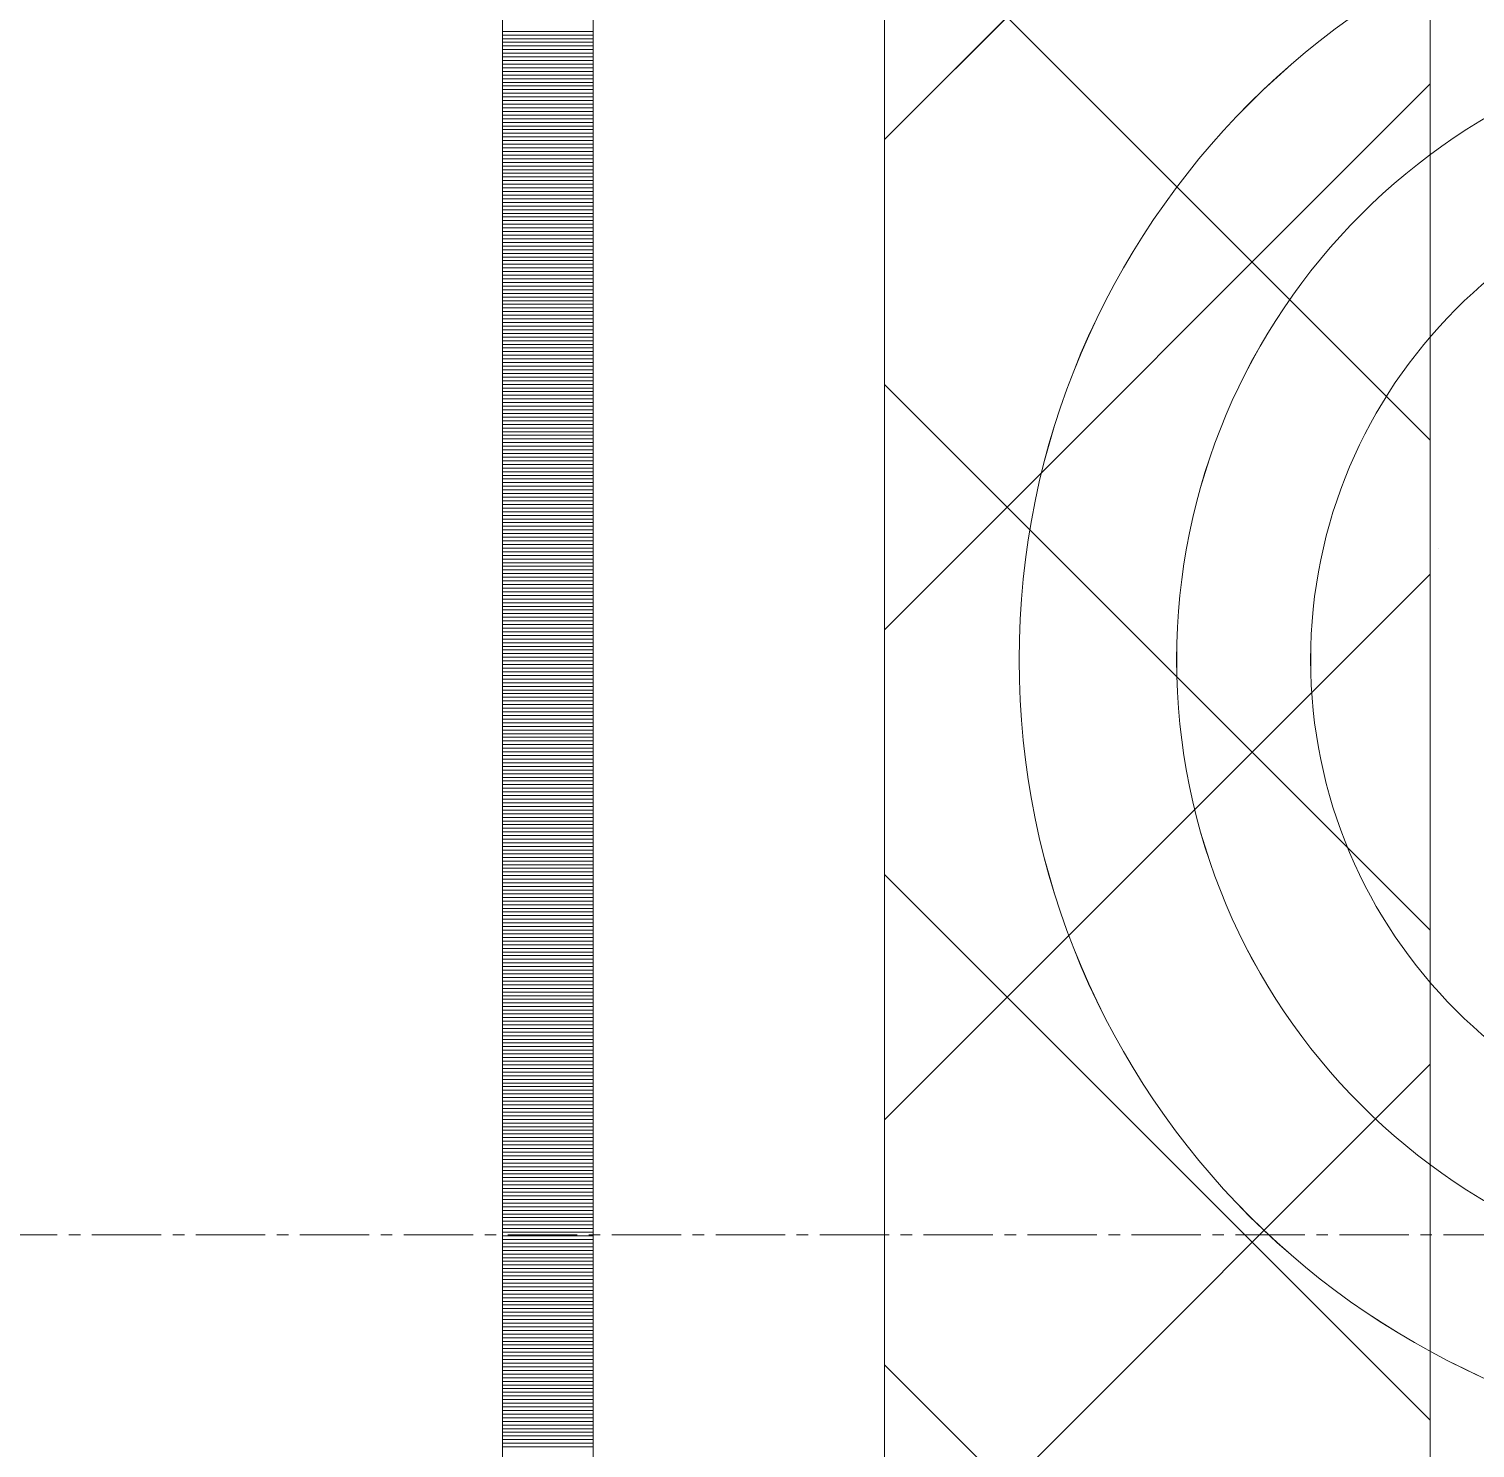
# Model space of a CAD drawing. Header units: millimetres. Extents: x 470010 to 1231400, y -134005 to 421770.
# Drawn here: x 672388.4 to 672785.9, y -64269.8 to -63879.8 of the extents above; entities that cross this region are included whole.
import ezdxf
from ezdxf.enums import TextEntityAlignment as Align

# ---------------------------------------------------------------- set-up
doc = ezdxf.new("R2010")
doc.units = ezdxf.units.MM
doc.linetypes.add('CENTER2', pattern=[28.575, 19.05, -3.175, 3.175, -3.175])
doc.linetypes.add('DASHED', pattern=[19.05, 12.7, -6.35])
doc.layers.get('Defpoints').update_dxf_attribs({"color": 140})
doc.layers.add('АР_Делит', color=120, linetype='Continuous', lineweight=0, plot=False)
for name, color, linetype, lineweight in [('АР_Стены ПЕНОблок', 52, 'Continuous', 20), ('АР_Тонкая', 254, 'Continuous', 5), ('АР_Утеплитель', 31, 'Continuous', 0), ('АР_Штриховка', 8, 'Continuous', 0)]:
    doc.layers.add(name, color=color, linetype=linetype, lineweight=lineweight)
doc.layers.add('РД_Оси_100', color=7, linetype='Continuous', lineweight=0, true_color=0x525252)
doc.styles.add('style1', font='ARIALN.TTF')

# ---------------------------------------------------------------- blocks, each defined once
blk = doc.blocks.new('СОШ_2200_АР_ОСИ_М100_28.05.24')
at = {"layer": 'АР_Делит', "color": 251, "linetype": 'DASHED', "true_color": 0x636466}
blk.add_lwpolyline([(114955, 135155), (114955, -355), (93595.036, -355), (93595.036, 13855), (94145, 13855), (94145, 68320), (66055, 68320), (66055, 13857.73), (83455, 13857.73), (83455, -355), (45245, -355), (45245, 13145), (44695, 13145), (44695, 26755), (45245, 26755), (45245, 68320), (20455, 68320), (20455, 26755), (27955, 26755), (27955, 13145), (-355, 13145), (-355, 100855)], dxfattribs=at)
at = {"layer": 'РД_Оси_100', "color": 251, "linetype": 'CENTER2', "true_color": 0x636466}
blk.add_line((29555, 29400), (-5954.958, 29400), dxfattribs=at)
blk = doc.blocks.new('A$C9108343f')
at = {"layer": 'АР_Делит', "color": 18, "true_color": 0x000000}
for radius in [216.34, 173.04, 136.21]:
    blk.add_circle((7158.34, 36313.08), radius, dxfattribs=at)
at = {"layer": 'АР_Стены ПЕНОблок', "color": 18, "linetype": 'Continuous', "lineweight": 20, "true_color": 0x000000}
blk.add_line((7054.96, 97555), (7054.96, 21355), dxfattribs=at)
at = {"layer": 'АР_Тонкая', "color": 18, "linetype": 'Continuous', "lineweight": 5, "true_color": 0x000000}
for p, q in [((6799.96, 97555), (6799.96, 21355)), ((6824.96, 97555), (6824.96, 21355)), ((6824.96, 21355), (6824.96, 97555)), ((6904.96, 21355), (6904.96, 97555))]:
    blk.add_line(p, q, dxfattribs=at)
at = {"layer": 'АР_Утеплитель', "color": 18, "linetype": 'Continuous', "lineweight": 0, "true_color": 0x000000}
for p, q in [((6904.96, 97555), (6904.96, 21355)), ((7054.96, 21355), (7054.96, 97555))]:
    blk.add_line(p, q, dxfattribs=at)
at = {"layer": 'АР_Штриховка', "color": 18, "linetype": 'Continuous', "lineweight": 0, "true_color": 0x000000}
for p, q in [((6904.96, 36456.02), (7054.96, 36606.02)), ((7054.96, 36373.46), (6904.96, 36523.46)), ((6799.96, 36485.75), (6824.96, 36485.75)), ((6799.96, 36484.75), (6824.96, 36484.75)), ((6799.96, 36483.75), (6824.96, 36483.75)), ((6799.96, 36482.75), (6824.96, 36482.75)), ((6799.96, 36481.75), (6824.96, 36481.75)), ((6799.96, 36480.75), (6824.96, 36480.75)), ((6799.96, 36479.75), (6824.96, 36479.75)), ((6799.96, 36478.75), (6824.96, 36478.75)), ((6799.96, 36477.75), (6824.96, 36477.75)), ((6799.96, 36476.75), (6824.96, 36476.75)), ((6799.96, 36475.75), (6824.96, 36475.75)), ((6799.96, 36474.75), (6824.96, 36474.75)), ((6799.96, 36473.75), (6824.96, 36473.75)), ((6799.96, 36472.75), (6824.96, 36472.75)), ((6799.96, 36471.75), (6824.96, 36471.75)), ((6799.96, 36470.75), (6824.96, 36470.75)), ((6904.96, 36321.32), (7054.96, 36471.32)), ((6799.96, 36469.75), (6824.96, 36469.75)), ((6799.96, 36468.75), (6824.96, 36468.75)), ((6799.96, 36467.75), (6824.96, 36467.75)), ((6799.96, 36466.75), (6824.96, 36466.75)), ((6799.96, 36465.75), (6824.96, 36465.75)), ((6799.96, 36464.75), (6824.96, 36464.75)), ((6799.96, 36463.75), (6824.96, 36463.75)), ((6799.96, 36462.75), (6824.96, 36462.75)), ((6799.96, 36461.75), (6824.96, 36461.75)), ((6799.96, 36460.75), (6824.96, 36460.75)), ((6799.96, 36459.75), (6824.96, 36459.75)), ((6799.96, 36458.75), (6824.96, 36458.75)), ((6799.96, 36457.75), (6824.96, 36457.75)), ((6799.96, 36456.75), (6824.96, 36456.75)), ((6799.96, 36455.75), (6824.96, 36455.75)), ((6799.96, 36454.75), (6824.96, 36454.75)), ((6799.96, 36453.75), (6824.96, 36453.75)), ((6799.96, 36452.75), (6824.96, 36452.75)), ((6799.96, 36451.75), (6824.96, 36451.75)), ((6799.96, 36450.75), (6824.96, 36450.75)), ((6799.96, 36449.75), (6824.96, 36449.75)), ((6799.96, 36448.75), (6824.96, 36448.75)), ((6799.96, 36447.75), (6824.96, 36447.75)), ((6799.96, 36446.75), (6824.96, 36446.75)), ((6799.96, 36445.75), (6824.96, 36445.75)), ((6799.96, 36444.75), (6824.96, 36444.75)), ((6799.96, 36443.75), (6824.96, 36443.75)), ((6799.96, 36442.75), (6824.96, 36442.75)), ((6799.96, 36441.75), (6824.96, 36441.75)), ((6799.96, 36440.75), (6824.96, 36440.75)), ((6799.96, 36439.75), (6824.96, 36439.75)), ((6799.96, 36438.75), (6824.96, 36438.75)), ((6799.96, 36437.75), (6824.96, 36437.75)), ((6799.96, 36436.75), (6824.96, 36436.75)), ((6799.96, 36435.75), (6824.96, 36435.75)), ((6799.96, 36434.75), (6824.96, 36434.75)), ((6799.96, 36433.75), (6824.96, 36433.75)), ((6799.96, 36432.75), (6824.96, 36432.75)), ((6799.96, 36431.75), (6824.96, 36431.75)), ((6799.96, 36430.75), (6824.96, 36430.75)), ((6799.96, 36429.75), (6824.96, 36429.75)), ((6799.96, 36428.75), (6824.96, 36428.75)), ((6799.96, 36427.75), (6824.96, 36427.75)), ((6799.96, 36426.75), (6824.96, 36426.75)), ((6799.96, 36425.75), (6824.96, 36425.75)), ((6799.96, 36424.75), (6824.96, 36424.75)), ((6799.96, 36423.75), (6824.96, 36423.75)), ((6799.96, 36422.75), (6824.96, 36422.75)), ((6799.96, 36421.75), (6824.96, 36421.75)), ((6799.96, 36420.75), (6824.96, 36420.75)), ((6799.96, 36419.75), (6824.96, 36419.75)), ((6799.96, 36418.75), (6824.96, 36418.75)), ((6799.96, 36417.75), (6824.96, 36417.75)), ((6799.96, 36416.75), (6824.96, 36416.75)), ((6799.96, 36415.75), (6824.96, 36415.75)), ((6799.96, 36414.75), (6824.96, 36414.75)), ((6799.96, 36413.75), (6824.96, 36413.75)), ((6799.96, 36412.75), (6824.96, 36412.75)), ((6799.96, 36411.75), (6824.96, 36411.75)), ((6799.96, 36410.75), (6824.96, 36410.75)), ((6799.96, 36409.75), (6824.96, 36409.75)), ((6799.96, 36408.75), (6824.96, 36408.75)), ((6799.96, 36407.75), (6824.96, 36407.75)), ((6799.96, 36406.75), (6824.96, 36406.75)), ((6799.96, 36405.75), (6824.96, 36405.75)), ((6799.96, 36404.75), (6824.96, 36404.75)), ((6799.96, 36403.75), (6824.96, 36403.75)), ((6799.96, 36402.75), (6824.96, 36402.75)), ((6799.96, 36401.75), (6824.96, 36401.75)), ((6799.96, 36400.75), (6824.96, 36400.75)), ((6799.96, 36399.75), (6824.96, 36399.75)), ((6799.96, 36398.75), (6824.96, 36398.75)), ((6799.96, 36397.75), (6824.96, 36397.75)), ((6799.96, 36396.75), (6824.96, 36396.75)), ((6799.96, 36395.75), (6824.96, 36395.75)), ((6799.96, 36394.75), (6824.96, 36394.75)), ((6799.96, 36393.75), (6824.96, 36393.75)), ((6799.96, 36392.75), (6824.96, 36392.75)), ((6799.96, 36391.75), (6824.96, 36391.75)), ((6799.96, 36390.75), (6824.96, 36390.75)), ((6799.96, 36389.75), (6824.96, 36389.75)), ((6799.96, 36388.75), (6824.96, 36388.75)), ((6799.96, 36387.75), (6824.96, 36387.75)), ((6799.96, 36386.75), (6824.96, 36386.75)), ((7054.96, 36238.75), (6904.96, 36388.75)), ((6799.96, 36385.75), (6824.96, 36385.75)), ((6799.96, 36384.75), (6824.96, 36384.75)), ((6799.96, 36383.75), (6824.96, 36383.75)), ((6799.96, 36382.75), (6824.96, 36382.75)), ((6799.96, 36381.75), (6824.96, 36381.75)), ((6799.96, 36380.75), (6824.96, 36380.75)), ((6799.96, 36379.75), (6824.96, 36379.75)), ((6799.96, 36378.75), (6824.96, 36378.75)), ((6799.96, 36377.75), (6824.96, 36377.75)), ((6799.96, 36376.75), (6824.96, 36376.75)), ((6799.96, 36375.75), (6824.96, 36375.75)), ((6799.96, 36374.75), (6824.96, 36374.75)), ((6799.96, 36373.75), (6824.96, 36373.75)), ((6799.96, 36372.75), (6824.96, 36372.75)), ((6799.96, 36371.75), (6824.96, 36371.75)), ((6799.96, 36370.75), (6824.96, 36370.75)), ((6799.96, 36369.75), (6824.96, 36369.75)), ((6799.96, 36368.75), (6824.96, 36368.75)), ((6799.96, 36367.75), (6824.96, 36367.75)), ((6799.96, 36366.75), (6824.96, 36366.75)), ((6799.96, 36365.75), (6824.96, 36365.75)), ((6799.96, 36364.75), (6824.96, 36364.75)), ((6799.96, 36363.75), (6824.96, 36363.75)), ((6799.96, 36362.75), (6824.96, 36362.75)), ((6799.96, 36361.75), (6824.96, 36361.75)), ((6799.96, 36360.75), (6824.96, 36360.75)), ((6799.96, 36359.75), (6824.96, 36359.75)), ((6799.96, 36358.75), (6824.96, 36358.75)), ((6799.96, 36357.75), (6824.96, 36357.75)), ((6799.96, 36356.75), (6824.96, 36356.75)), ((6799.96, 36355.75), (6824.96, 36355.75)), ((6799.96, 36354.75), (6824.96, 36354.75)), ((6799.96, 36353.75), (6824.96, 36353.75)), ((6799.96, 36352.75), (6824.96, 36352.75)), ((6799.96, 36351.75), (6824.96, 36351.75)), ((6799.96, 36350.75), (6824.96, 36350.75)), ((6799.96, 36349.75), (6824.96, 36349.75)), ((6799.96, 36348.75), (6824.96, 36348.75)), ((6799.96, 36347.75), (6824.96, 36347.75)), ((6799.96, 36346.75), (6824.96, 36346.75)), ((6799.96, 36345.75), (6824.96, 36345.75)), ((6799.96, 36344.75), (6824.96, 36344.75)), ((6799.96, 36343.75), (6824.96, 36343.75)), ((7057.2, 36343.56), (7057.2, 36343.56)), ((6799.96, 36342.75), (6824.96, 36342.75)), ((6799.96, 36341.75), (6824.96, 36341.75)), ((6799.96, 36340.75), (6824.96, 36340.75)), ((6799.96, 36339.75), (6824.96, 36339.75)), ((6799.96, 36338.75), (6824.96, 36338.75)), ((6799.96, 36337.75), (6824.96, 36337.75)), ((6799.96, 36336.75), (6824.96, 36336.75)), ((6799.96, 36335.75), (6824.96, 36335.75)), ((6904.96, 36186.62), (7054.96, 36336.62)), ((6799.96, 36334.75), (6824.96, 36334.75)), ((6799.96, 36333.75), (6824.96, 36333.75)), ((6799.96, 36332.75), (6824.96, 36332.75)), ((6799.96, 36331.75), (6824.96, 36331.75)), ((6799.96, 36330.75), (6824.96, 36330.75)), ((6799.96, 36329.75), (6824.96, 36329.75)), ((6799.96, 36328.75), (6824.96, 36328.75)), ((6799.96, 36327.75), (6824.96, 36327.75)), ((6799.96, 36326.75), (6824.96, 36326.75)), ((6799.96, 36325.75), (6824.96, 36325.75)), ((6799.96, 36324.75), (6824.96, 36324.75)), ((6799.96, 36323.75), (6824.96, 36323.75)), ((6799.96, 36322.75), (6824.96, 36322.75)), ((6799.96, 36321.75), (6824.96, 36321.75)), ((6799.96, 36320.75), (6824.96, 36320.75)), ((6799.96, 36319.75), (6824.96, 36319.75)), ((6799.96, 36318.75), (6824.96, 36318.75)), ((6799.96, 36317.75), (6824.96, 36317.75)), ((6799.96, 36316.75), (6824.96, 36316.75)), ((6799.96, 36315.75), (6824.96, 36315.75)), ((6799.96, 36314.75), (6824.96, 36314.75)), ((6799.96, 36313.75), (6824.96, 36313.75)), ((6799.96, 36312.75), (6824.96, 36312.75)), ((6799.96, 36311.75), (6824.96, 36311.75)), ((6799.96, 36310.75), (6824.96, 36310.75)), ((6799.96, 36309.75), (6824.96, 36309.75)), ((6799.96, 36308.75), (6824.96, 36308.75)), ((6799.96, 36307.75), (6824.96, 36307.75)), ((6799.96, 36306.75), (6824.96, 36306.75)), ((6799.96, 36305.75), (6824.96, 36305.75)), ((6799.96, 36304.75), (6824.96, 36304.75)), ((6799.96, 36303.75), (6824.96, 36303.75)), ((6799.96, 36302.75), (6824.96, 36302.75)), ((6799.96, 36301.75), (6824.96, 36301.75)), ((6799.96, 36300.75), (6824.96, 36300.75)), ((6799.96, 36299.75), (6824.96, 36299.75)), ((6799.96, 36298.75), (6824.96, 36298.75)), ((6799.96, 36297.75), (6824.96, 36297.75)), ((6799.96, 36296.75), (6824.96, 36296.75)), ((6799.96, 36295.75), (6824.96, 36295.75)), ((6799.96, 36294.75), (6824.96, 36294.75)), ((6799.96, 36293.75), (6824.96, 36293.75)), ((6799.96, 36292.75), (6824.96, 36292.75)), ((6799.96, 36291.75), (6824.96, 36291.75)), ((6799.96, 36290.75), (6824.96, 36290.75)), ((6799.96, 36289.75), (6824.96, 36289.75)), ((6799.96, 36288.75), (6824.96, 36288.75)), ((6799.96, 36287.75), (6824.96, 36287.75)), ((6799.96, 36286.75), (6824.96, 36286.75)), ((6799.96, 36285.75), (6824.96, 36285.75)), ((6799.96, 36284.75), (6824.96, 36284.75)), ((6799.96, 36283.75), (6824.96, 36283.75)), ((6799.96, 36282.75), (6824.96, 36282.75)), ((6799.96, 36281.75), (6824.96, 36281.75)), ((6799.96, 36280.75), (6824.96, 36280.75)), ((6799.96, 36279.75), (6824.96, 36279.75)), ((6799.96, 36278.75), (6824.96, 36278.75)), ((6799.96, 36277.75), (6824.96, 36277.75)), ((6799.96, 36276.75), (6824.96, 36276.75)), ((6799.96, 36275.75), (6824.96, 36275.75)), ((6799.96, 36274.75), (6824.96, 36274.75)), ((6799.96, 36273.75), (6824.96, 36273.75)), ((6799.96, 36272.75), (6824.96, 36272.75)), ((6799.96, 36271.75), (6824.96, 36271.75)), ((6799.96, 36270.75), (6824.96, 36270.75)), ((6799.96, 36269.75), (6824.96, 36269.75)), ((6799.96, 36268.75), (6824.96, 36268.75)), ((6799.96, 36267.75), (6824.96, 36267.75)), ((6799.96, 36266.75), (6824.96, 36266.75)), ((6799.96, 36265.75), (6824.96, 36265.75)), ((6799.96, 36264.75), (6824.96, 36264.75)), ((6799.96, 36263.75), (6824.96, 36263.75)), ((6799.96, 36262.75), (6824.96, 36262.75)), ((6799.96, 36261.75), (6824.96, 36261.75)), ((6799.96, 36260.75), (6824.96, 36260.75)), ((6799.96, 36259.75), (6824.96, 36259.75)), ((6799.96, 36258.75), (6824.96, 36258.75)), ((6799.96, 36257.75), (6824.96, 36257.75)), ((6799.96, 36256.75), (6824.96, 36256.75)), ((6799.96, 36255.75), (6824.96, 36255.75)), ((6799.96, 36254.75), (6824.96, 36254.75)), ((6799.96, 36253.75), (6824.96, 36253.75)), ((6799.96, 36252.75), (6824.96, 36252.75)), ((6799.96, 36251.75), (6824.96, 36251.75)), ((7054.96, 36104.05), (6904.96, 36254.05)), ((6799.96, 36250.75), (6824.96, 36250.75)), ((6799.96, 36249.75), (6824.96, 36249.75)), ((6799.96, 36248.75), (6824.96, 36248.75)), ((6799.96, 36247.75), (6824.96, 36247.75)), ((6799.96, 36246.75), (6824.96, 36246.75)), ((6799.96, 36245.75), (6824.96, 36245.75)), ((6799.96, 36244.75), (6824.96, 36244.75)), ((6799.96, 36243.75), (6824.96, 36243.75)), ((6799.96, 36242.75), (6824.96, 36242.75)), ((6799.96, 36241.75), (6824.96, 36241.75)), ((6799.96, 36240.75), (6824.96, 36240.75)), ((6799.96, 36239.75), (6824.96, 36239.75)), ((6799.96, 36238.75), (6824.96, 36238.75)), ((6799.96, 36237.75), (6824.96, 36237.75)), ((6799.96, 36236.75), (6824.96, 36236.75)), ((6799.96, 36235.75), (6824.96, 36235.75)), ((6799.96, 36234.75), (6824.96, 36234.75)), ((6799.96, 36233.75), (6824.96, 36233.75)), ((6799.96, 36232.75), (6824.96, 36232.75)), ((6799.96, 36231.75), (6824.96, 36231.75)), ((6799.96, 36230.75), (6824.96, 36230.75)), ((6799.96, 36229.75), (6824.96, 36229.75)), ((6799.96, 36228.75), (6824.96, 36228.75)), ((6799.96, 36227.75), (6824.96, 36227.75)), ((6799.96, 36226.75), (6824.96, 36226.75)), ((6799.96, 36225.75), (6824.96, 36225.75)), ((6799.96, 36224.75), (6824.96, 36224.75)), ((6799.96, 36223.75), (6824.96, 36223.75)), ((6799.96, 36222.75), (6824.96, 36222.75)), ((6799.96, 36221.75), (6824.96, 36221.75)), ((6799.96, 36220.75), (6824.96, 36220.75)), ((6799.96, 36219.75), (6824.96, 36219.75)), ((6799.96, 36218.75), (6824.96, 36218.75)), ((6799.96, 36217.75), (6824.96, 36217.75)), ((6799.96, 36216.75), (6824.96, 36216.75)), ((6799.96, 36215.75), (6824.96, 36215.75)), ((6799.96, 36214.75), (6824.96, 36214.75)), ((6799.96, 36213.75), (6824.96, 36213.75)), ((6799.96, 36212.75), (6824.96, 36212.75)), ((6799.96, 36211.75), (6824.96, 36211.75)), ((6799.96, 36210.75), (6824.96, 36210.75)), ((6799.96, 36209.75), (6824.96, 36209.75)), ((6799.96, 36208.75), (6824.96, 36208.75)), ((6799.96, 36207.75), (6824.96, 36207.75)), ((6799.96, 36206.75), (6824.96, 36206.75)), ((6799.96, 36205.75), (6824.96, 36205.75)), ((6799.96, 36204.75), (6824.96, 36204.75)), ((6799.96, 36203.75), (6824.96, 36203.75)), ((6799.96, 36202.75), (6824.96, 36202.75)), ((6799.96, 36201.75), (6824.96, 36201.75)), ((6799.96, 36200.75), (6824.96, 36200.75)), ((6904.96, 36051.91), (7054.96, 36201.91)), ((6799.96, 36199.75), (6824.96, 36199.75)), ((6799.96, 36198.75), (6824.96, 36198.75)), ((6799.96, 36197.75), (6824.96, 36197.75)), ((6799.96, 36196.75), (6824.96, 36196.75)), ((6799.96, 36195.75), (6824.96, 36195.75)), ((6799.96, 36194.75), (6824.96, 36194.75)), ((6799.96, 36193.75), (6824.96, 36193.75)), ((6799.96, 36192.75), (6824.96, 36192.75)), ((6799.96, 36191.75), (6824.96, 36191.75)), ((6799.96, 36190.75), (6824.96, 36190.75)), ((6799.96, 36189.75), (6824.96, 36189.75)), ((6799.96, 36188.75), (6824.96, 36188.75)), ((6799.96, 36187.75), (6824.96, 36187.75)), ((6799.96, 36186.75), (6824.96, 36186.75)), ((6799.96, 36185.75), (6824.96, 36185.75)), ((6799.96, 36184.75), (6824.96, 36184.75)), ((6799.96, 36183.75), (6824.96, 36183.75)), ((6799.96, 36182.75), (6824.96, 36182.75)), ((6799.96, 36181.75), (6824.96, 36181.75)), ((6799.96, 36180.75), (6824.96, 36180.75)), ((6799.96, 36179.75), (6824.96, 36179.75)), ((6799.96, 36178.75), (6824.96, 36178.75)), ((6799.96, 36177.75), (6824.96, 36177.75)), ((6799.96, 36176.75), (6824.96, 36176.75)), ((6799.96, 36175.75), (6824.96, 36175.75)), ((6799.96, 36174.75), (6824.96, 36174.75)), ((6799.96, 36173.75), (6824.96, 36173.75)), ((6799.96, 36172.75), (6824.96, 36172.75)), ((6799.96, 36171.75), (6824.96, 36171.75)), ((6799.96, 36170.75), (6824.96, 36170.75)), ((6799.96, 36169.75), (6824.96, 36169.75)), ((6799.96, 36168.75), (6824.96, 36168.75)), ((6799.96, 36167.75), (6824.96, 36167.75)), ((6799.96, 36166.75), (6824.96, 36166.75)), ((6799.96, 36165.75), (6824.96, 36165.75)), ((6799.96, 36164.75), (6824.96, 36164.75)), ((6799.96, 36163.75), (6824.96, 36163.75)), ((6799.96, 36162.75), (6824.96, 36162.75)), ((6799.96, 36161.75), (6824.96, 36161.75)), ((6799.96, 36160.75), (6824.96, 36160.75)), ((6799.96, 36159.75), (6824.96, 36159.75)), ((6799.96, 36158.75), (6824.96, 36158.75)), ((6799.96, 36157.75), (6824.96, 36157.75)), ((6799.96, 36156.75), (6824.96, 36156.75)), ((6799.96, 36155.75), (6824.96, 36155.75)), ((6799.96, 36154.75), (6824.96, 36154.75)), ((6799.96, 36153.75), (6824.96, 36153.75)), ((6799.96, 36152.75), (6824.96, 36152.75)), ((6799.96, 36151.75), (6824.96, 36151.75)), ((6799.96, 36150.75), (6824.96, 36150.75)), ((6799.96, 36149.75), (6824.96, 36149.75)), ((6799.96, 36148.75), (6824.96, 36148.75)), ((6799.96, 36147.75), (6824.96, 36147.75)), ((6799.96, 36146.75), (6824.96, 36146.75)), ((6799.96, 36145.75), (6824.96, 36145.75)), ((6799.96, 36144.75), (6824.96, 36144.75)), ((6799.96, 36143.75), (6824.96, 36143.75)), ((6799.96, 36142.75), (6824.96, 36142.75)), ((6799.96, 36141.75), (6824.96, 36141.75)), ((6799.96, 36140.75), (6824.96, 36140.75)), ((6799.96, 36139.75), (6824.96, 36139.75)), ((6799.96, 36138.75), (6824.96, 36138.75)), ((6799.96, 36137.75), (6824.96, 36137.75)), ((6799.96, 36136.75), (6824.96, 36136.75)), ((6799.96, 36135.75), (6824.96, 36135.75)), ((6799.96, 36134.75), (6824.96, 36134.75)), ((6799.96, 36133.75), (6824.96, 36133.75)), ((6799.96, 36132.75), (6824.96, 36132.75)), ((6799.96, 36131.75), (6824.96, 36131.75)), ((6799.96, 36130.75), (6824.96, 36130.75)), ((6799.96, 36129.75), (6824.96, 36129.75)), ((6799.96, 36128.75), (6824.96, 36128.75)), ((6799.96, 36127.75), (6824.96, 36127.75)), ((6799.96, 36126.75), (6824.96, 36126.75)), ((6799.96, 36125.75), (6824.96, 36125.75)), ((6799.96, 36124.75), (6824.96, 36124.75)), ((6799.96, 36123.75), (6824.96, 36123.75)), ((6799.96, 36122.75), (6824.96, 36122.75)), ((6799.96, 36121.75), (6824.96, 36121.75)), ((6799.96, 36120.75), (6824.96, 36120.75)), ((6799.96, 36119.75), (6824.96, 36119.75)), ((6799.96, 36118.75), (6824.96, 36118.75)), ((6799.96, 36117.75), (6824.96, 36117.75)), ((6799.96, 36116.75), (6824.96, 36116.75)), ((7054.96, 35969.34), (6904.96, 36119.34)), ((6799.96, 36115.75), (6824.96, 36115.75)), ((6799.96, 36114.75), (6824.96, 36114.75)), ((6799.96, 36113.75), (6824.96, 36113.75)), ((6799.96, 36112.75), (6824.96, 36112.75)), ((6799.96, 36111.75), (6824.96, 36111.75)), ((6799.96, 36110.75), (6824.96, 36110.75)), ((6799.96, 36109.75), (6824.96, 36109.75)), ((6799.96, 36108.75), (6824.96, 36108.75)), ((6799.96, 36107.75), (6824.96, 36107.75)), ((6799.96, 36106.75), (6824.96, 36106.75)), ((6799.96, 36105.75), (6824.96, 36105.75)), ((6799.96, 36104.75), (6824.96, 36104.75)), ((6799.96, 36103.75), (6824.96, 36103.75)), ((6799.96, 36102.75), (6824.96, 36102.75)), ((6799.96, 36101.75), (6824.96, 36101.75)), ((6799.96, 36100.75), (6824.96, 36100.75)), ((6799.96, 36099.75), (6824.96, 36099.75)), ((6799.96, 36098.75), (6824.96, 36098.75)), ((6799.96, 36097.75), (6824.96, 36097.75)), ((6799.96, 36096.75), (6824.96, 36096.75))]:
    blk.add_line(p, q, dxfattribs=at)
at = {"layer": 'РД_Оси_100'}
blk.add_blockref('СОШ_2200_АР_ОСИ_М100_28.05.24', (7154.96, 6755), dxfattribs=at)
at = {"layer": 'Defpoints', "color": 18, "true_color": 0x000000, "style": 'style1'}
for p in [(143949.34, 316089.12), (143974.98, 281639.5), (143890.4, 273244.71), (143839.99, 264276.81), (143967.75, 254892.38), (12251.96, 104178.14), (12382.58, 96023.14)]:
    blk.add_attdef('АР-ПОМЕЩЕНИЕ:НАИМЕНОВАНИЕ', text='', height=100, dxfattribs=at).set_placement(p, align=Align.MIDDLE)
at = {"layer": 'Defpoints', "color": 18, "true_color": 0x000000, "style": 'style1', "flags": 8}
for p in [(143951.3, 279099.09), (143848.34, 269251.11), (143875.33, 260094.25), (144049.74, 250824.7), (163419.28, 238153.36), (155897.46, 237965.97), (183037.2, 237965.97), (143342.94, 237876.19)]:
    blk.add_attdef('АР-ПОМЕЩЕНИЕ:НАИМЕНОВАНИЕ', text='', height=100, dxfattribs=at).set_placement(p, align=Align.MIDDLE)

msp = doc.modelspace()

# ---------------------------------------------------------------- linework, layer by layer
at = {"layer": 'АР_Делит', "color": 18, "true_color": 0x000000}
for radius in [216.336, 173.036, 136.212]:
    msp.add_circle((672876.957, -64053.162), radius, dxfattribs=at)
at = {"layer": 'АР_Стены ПЕНОблок', "color": 18, "linetype": 'Continuous', "lineweight": 20, "true_color": 0x000000}
msp.add_line((672773.57, -2811.242), (672773.57, -79011.242), dxfattribs=at)
at = {"layer": 'АР_Тонкая', "color": 18, "linetype": 'Continuous', "lineweight": 5, "true_color": 0x000000}
for p, q in [((672518.57, -2811.242), (672518.57, -79011.242)), ((672543.57, -2811.242), (672543.57, -79011.242)), ((672543.57, -79011.242), (672543.57, -2811.242)), ((672623.57, -79011.242), (672623.57, -2811.242))]:
    msp.add_line(p, q, dxfattribs=at)
at = {"layer": 'АР_Утеплитель', "color": 18, "linetype": 'Continuous', "lineweight": 0, "true_color": 0x000000}
for p, q in [((672623.57, -2811.242), (672623.57, -79011.242)), ((672773.57, -79011.242), (672773.57, -2811.242))]:
    msp.add_line(p, q, dxfattribs=at)
at = {"layer": 'АР_Штриховка', "color": 18, "linetype": 'Continuous', "lineweight": 0, "true_color": 0x000000}
for p, q in [((672623.57, -63910.219), (672773.57, -63760.219)), ((672773.57, -63992.786), (672623.57, -63842.786)), ((672518.57, -63880.492), (672543.57, -63880.492)), ((672518.57, -63881.492), (672543.57, -63881.492)), ((672518.57, -63882.492), (672543.57, -63882.492)), ((672518.57, -63883.492), (672543.57, -63883.492)), ((672518.57, -63884.492), (672543.57, -63884.492)), ((672518.57, -63885.492), (672543.57, -63885.492)), ((672518.57, -63886.492), (672543.57, -63886.492)), ((672518.57, -63887.492), (672543.57, -63887.492)), ((672518.57, -63888.492), (672543.57, -63888.492)), ((672518.57, -63889.492), (672543.57, -63889.492)), ((672518.57, -63890.492), (672543.57, -63890.492)), ((672518.57, -63891.492), (672543.57, -63891.492)), ((672518.57, -63892.492), (672543.57, -63892.492)), ((672518.57, -63893.492), (672543.57, -63893.492)), ((672518.57, -63894.492), (672543.57, -63894.492)), ((672518.57, -63895.492), (672543.57, -63895.492)), ((672518.57, -63896.492), (672543.57, -63896.492)), ((672623.57, -64044.923), (672773.57, -63894.923)), ((672518.57, -63897.492), (672543.57, -63897.492)), ((672518.57, -63898.492), (672543.57, -63898.492)), ((672518.57, -63899.492), (672543.57, -63899.492)), ((672518.57, -63900.492), (672543.57, -63900.492)), ((672518.57, -63901.492), (672543.57, -63901.492)), ((672518.57, -63902.492), (672543.57, -63902.492)), ((672518.57, -63903.492), (672543.57, -63903.492)), ((672518.57, -63904.492), (672543.57, -63904.492)), ((672518.57, -63905.492), (672543.57, -63905.492)), ((672518.57, -63906.492), (672543.57, -63906.492)), ((672518.57, -63907.492), (672543.57, -63907.492)), ((672518.57, -63908.492), (672543.57, -63908.492)), ((672518.57, -63909.492), (672543.57, -63909.492)), ((672518.57, -63910.492), (672543.57, -63910.492)), ((672518.57, -63911.492), (672543.57, -63911.492)), ((672518.57, -63912.492), (672543.57, -63912.492)), ((672518.57, -63913.492), (672543.57, -63913.492)), ((672518.57, -63914.492), (672543.57, -63914.492)), ((672518.57, -63915.492), (672543.57, -63915.492)), ((672518.57, -63916.492), (672543.57, -63916.492)), ((672518.57, -63917.492), (672543.57, -63917.492)), ((672518.57, -63918.492), (672543.57, -63918.492)), ((672518.57, -63919.492), (672543.57, -63919.492)), ((672518.57, -63920.492), (672543.57, -63920.492)), ((672518.57, -63921.492), (672543.57, -63921.492)), ((672518.57, -63922.492), (672543.57, -63922.492)), ((672518.57, -63923.492), (672543.57, -63923.492)), ((672518.57, -63924.492), (672543.57, -63924.492)), ((672518.57, -63925.492), (672543.57, -63925.492)), ((672518.57, -63926.492), (672543.57, -63926.492)), ((672518.57, -63927.492), (672543.57, -63927.492)), ((672518.57, -63928.492), (672543.57, -63928.492)), ((672518.57, -63929.492), (672543.57, -63929.492)), ((672518.57, -63930.492), (672543.57, -63930.492)), ((672518.57, -63931.492), (672543.57, -63931.492)), ((672518.57, -63932.492), (672543.57, -63932.492)), ((672518.57, -63933.492), (672543.57, -63933.492)), ((672518.57, -63934.492), (672543.57, -63934.492)), ((672518.57, -63935.492), (672543.57, -63935.492)), ((672518.57, -63936.492), (672543.57, -63936.492)), ((672518.57, -63937.492), (672543.57, -63937.492)), ((672518.57, -63938.492), (672543.57, -63938.492)), ((672518.57, -63939.492), (672543.57, -63939.492)), ((672518.57, -63940.492), (672543.57, -63940.492)), ((672518.57, -63941.492), (672543.57, -63941.492)), ((672518.57, -63942.492), (672543.57, -63942.492)), ((672518.57, -63943.492), (672543.57, -63943.492)), ((672518.57, -63944.492), (672543.57, -63944.492)), ((672518.57, -63945.492), (672543.57, -63945.492)), ((672518.57, -63946.492), (672543.57, -63946.492)), ((672518.57, -63947.492), (672543.57, -63947.492)), ((672518.57, -63948.492), (672543.57, -63948.492)), ((672518.57, -63949.492), (672543.57, -63949.492)), ((672518.57, -63950.492), (672543.57, -63950.492)), ((672518.57, -63951.492), (672543.57, -63951.492)), ((672518.57, -63952.492), (672543.57, -63952.492)), ((672518.57, -63953.492), (672543.57, -63953.492)), ((672518.57, -63954.492), (672543.57, -63954.492)), ((672518.57, -63955.492), (672543.57, -63955.492)), ((672518.57, -63956.492), (672543.57, -63956.492)), ((672518.57, -63957.492), (672543.57, -63957.492)), ((672518.57, -63958.492), (672543.57, -63958.492)), ((672518.57, -63959.492), (672543.57, -63959.492)), ((672518.57, -63960.492), (672543.57, -63960.492)), ((672518.57, -63961.492), (672543.57, -63961.492)), ((672518.57, -63962.492), (672543.57, -63962.492)), ((672518.57, -63963.492), (672543.57, -63963.492)), ((672518.57, -63964.492), (672543.57, -63964.492)), ((672518.57, -63965.492), (672543.57, -63965.492)), ((672518.57, -63966.492), (672543.57, -63966.492)), ((672518.57, -63967.492), (672543.57, -63967.492)), ((672518.57, -63968.492), (672543.57, -63968.492)), ((672518.57, -63969.492), (672543.57, -63969.492)), ((672518.57, -63970.492), (672543.57, -63970.492)), ((672518.57, -63971.492), (672543.57, -63971.492)), ((672518.57, -63972.492), (672543.57, -63972.492)), ((672518.57, -63973.492), (672543.57, -63973.492)), ((672518.57, -63974.492), (672543.57, -63974.492)), ((672518.57, -63975.492), (672543.57, -63975.492)), ((672518.57, -63976.492), (672543.57, -63976.492)), ((672518.57, -63977.492), (672543.57, -63977.492)), ((672518.57, -63978.492), (672543.57, -63978.492)), ((672518.57, -63979.492), (672543.57, -63979.492)), ((672518.57, -63980.492), (672543.57, -63980.492)), ((672773.57, -64127.49), (672623.57, -63977.49)), ((672518.57, -63981.492), (672543.57, -63981.492)), ((672518.57, -63982.492), (672543.57, -63982.492)), ((672518.57, -63983.492), (672543.57, -63983.492)), ((672518.57, -63984.492), (672543.57, -63984.492)), ((672518.57, -63985.492), (672543.57, -63985.492)), ((672518.57, -63986.492), (672543.57, -63986.492)), ((672518.57, -63987.492), (672543.57, -63987.492)), ((672518.57, -63988.492), (672543.57, -63988.492)), ((672518.57, -63989.492), (672543.57, -63989.492)), ((672518.57, -63990.492), (672543.57, -63990.492)), ((672518.57, -63991.492), (672543.57, -63991.492)), ((672518.57, -63992.492), (672543.57, -63992.492)), ((672518.57, -63993.492), (672543.57, -63993.492)), ((672518.57, -63994.492), (672543.57, -63994.492)), ((672518.57, -63995.492), (672543.57, -63995.492)), ((672518.57, -63996.492), (672543.57, -63996.492)), ((672518.57, -63997.492), (672543.57, -63997.492)), ((672518.57, -63998.492), (672543.57, -63998.492)), ((672518.57, -63999.492), (672543.57, -63999.492)), ((672518.57, -64000.492), (672543.57, -64000.492)), ((672518.57, -64001.492), (672543.57, -64001.492)), ((672518.57, -64002.492), (672543.57, -64002.492)), ((672518.57, -64003.492), (672543.57, -64003.492)), ((672518.57, -64004.492), (672543.57, -64004.492)), ((672518.57, -64005.492), (672543.57, -64005.492)), ((672518.57, -64006.492), (672543.57, -64006.492)), ((672518.57, -64007.492), (672543.57, -64007.492)), ((672518.57, -64008.492), (672543.57, -64008.492)), ((672518.57, -64009.492), (672543.57, -64009.492)), ((672518.57, -64010.492), (672543.57, -64010.492)), ((672518.57, -64011.492), (672543.57, -64011.492)), ((672518.57, -64012.492), (672543.57, -64012.492)), ((672518.57, -64013.492), (672543.57, -64013.492)), ((672518.57, -64014.492), (672543.57, -64014.492)), ((672518.57, -64015.492), (672543.57, -64015.492)), ((672518.57, -64016.492), (672543.57, -64016.492)), ((672518.57, -64017.492), (672543.57, -64017.492)), ((672518.57, -64018.492), (672543.57, -64018.492)), ((672518.57, -64019.492), (672543.57, -64019.492)), ((672518.57, -64020.492), (672543.57, -64020.492)), ((672518.57, -64021.492), (672543.57, -64021.492)), ((672518.57, -64022.492), (672543.57, -64022.492)), ((672518.57, -64023.492), (672543.57, -64023.492)), ((672518.57, -64024.492), (672543.57, -64024.492)), ((672518.57, -64025.492), (672543.57, -64025.492)), ((672518.57, -64026.492), (672543.57, -64026.492)), ((672518.57, -64027.492), (672543.57, -64027.492)), ((672518.57, -64028.492), (672543.57, -64028.492)), ((672518.57, -64029.492), (672543.57, -64029.492)), ((672518.57, -64030.492), (672543.57, -64030.492)), ((672518.57, -64031.492), (672543.57, -64031.492)), ((672518.57, -64032.492), (672543.57, -64032.492)), ((672623.57, -64179.627), (672773.57, -64029.627)), ((672518.57, -64033.492), (672543.57, -64033.492)), ((672518.57, -64034.492), (672543.57, -64034.492)), ((672518.57, -64035.492), (672543.57, -64035.492)), ((672518.57, -64036.492), (672543.57, -64036.492)), ((672518.57, -64037.492), (672543.57, -64037.492)), ((672518.57, -64038.492), (672543.57, -64038.492)), ((672518.57, -64039.492), (672543.57, -64039.492)), ((672518.57, -64040.492), (672543.57, -64040.492)), ((672518.57, -64041.492), (672543.57, -64041.492)), ((672518.57, -64042.492), (672543.57, -64042.492)), ((672518.57, -64043.492), (672543.57, -64043.492)), ((672518.57, -64044.492), (672543.57, -64044.492)), ((672518.57, -64045.492), (672543.57, -64045.492)), ((672518.57, -64046.492), (672543.57, -64046.492)), ((672518.57, -64047.492), (672543.57, -64047.492)), ((672518.57, -64048.492), (672543.57, -64048.492)), ((672518.57, -64049.492), (672543.57, -64049.492)), ((672518.57, -64050.492), (672543.57, -64050.492)), ((672518.57, -64051.492), (672543.57, -64051.492)), ((672518.57, -64052.492), (672543.57, -64052.492)), ((672518.57, -64053.492), (672543.57, -64053.492)), ((672518.57, -64054.492), (672543.57, -64054.492)), ((672518.57, -64055.492), (672543.57, -64055.492)), ((672518.57, -64056.492), (672543.57, -64056.492)), ((672518.57, -64057.492), (672543.57, -64057.492)), ((672518.57, -64058.492), (672543.57, -64058.492)), ((672518.57, -64059.492), (672543.57, -64059.492)), ((672518.57, -64060.492), (672543.57, -64060.492)), ((672518.57, -64061.492), (672543.57, -64061.492)), ((672518.57, -64062.492), (672543.57, -64062.492)), ((672518.57, -64063.492), (672543.57, -64063.492)), ((672518.57, -64064.492), (672543.57, -64064.492)), ((672518.57, -64065.492), (672543.57, -64065.492)), ((672518.57, -64066.492), (672543.57, -64066.492)), ((672518.57, -64067.492), (672543.57, -64067.492)), ((672518.57, -64068.492), (672543.57, -64068.492)), ((672518.57, -64069.492), (672543.57, -64069.492)), ((672518.57, -64070.492), (672543.57, -64070.492)), ((672518.57, -64071.492), (672543.57, -64071.492)), ((672518.57, -64072.492), (672543.57, -64072.492)), ((672518.57, -64073.492), (672543.57, -64073.492)), ((672518.57, -64074.492), (672543.57, -64074.492)), ((672518.57, -64075.492), (672543.57, -64075.492)), ((672518.57, -64076.492), (672543.57, -64076.492)), ((672518.57, -64077.492), (672543.57, -64077.492)), ((672518.57, -64078.492), (672543.57, -64078.492)), ((672518.57, -64079.492), (672543.57, -64079.492)), ((672518.57, -64080.492), (672543.57, -64080.492)), ((672518.57, -64081.492), (672543.57, -64081.492)), ((672518.57, -64082.492), (672543.57, -64082.492)), ((672518.57, -64083.492), (672543.57, -64083.492)), ((672518.57, -64084.492), (672543.57, -64084.492)), ((672518.57, -64085.492), (672543.57, -64085.492)), ((672518.57, -64086.492), (672543.57, -64086.492)), ((672518.57, -64087.492), (672543.57, -64087.492)), ((672518.57, -64088.492), (672543.57, -64088.492)), ((672518.57, -64089.492), (672543.57, -64089.492)), ((672518.57, -64090.492), (672543.57, -64090.492)), ((672518.57, -64091.492), (672543.57, -64091.492)), ((672518.57, -64092.492), (672543.57, -64092.492)), ((672518.57, -64093.492), (672543.57, -64093.492)), ((672518.57, -64094.492), (672543.57, -64094.492)), ((672518.57, -64095.492), (672543.57, -64095.492)), ((672518.57, -64096.492), (672543.57, -64096.492)), ((672518.57, -64097.492), (672543.57, -64097.492)), ((672518.57, -64098.492), (672543.57, -64098.492)), ((672518.57, -64099.492), (672543.57, -64099.492)), ((672518.57, -64100.492), (672543.57, -64100.492)), ((672518.57, -64101.492), (672543.57, -64101.492)), ((672518.57, -64102.492), (672543.57, -64102.492)), ((672518.57, -64103.492), (672543.57, -64103.492)), ((672518.57, -64104.492), (672543.57, -64104.492)), ((672518.57, -64105.492), (672543.57, -64105.492)), ((672518.57, -64106.492), (672543.57, -64106.492)), ((672518.57, -64107.492), (672543.57, -64107.492)), ((672518.57, -64108.492), (672543.57, -64108.492)), ((672518.57, -64109.492), (672543.57, -64109.492)), ((672518.57, -64110.492), (672543.57, -64110.492)), ((672518.57, -64111.492), (672543.57, -64111.492)), ((672518.57, -64112.492), (672543.57, -64112.492)), ((672518.57, -64113.492), (672543.57, -64113.492)), ((672518.57, -64114.492), (672543.57, -64114.492)), ((672518.57, -64115.492), (672543.57, -64115.492)), ((672773.57, -64262.194), (672623.57, -64112.194)), ((672518.57, -64116.492), (672543.57, -64116.492)), ((672518.57, -64117.492), (672543.57, -64117.492)), ((672518.57, -64118.492), (672543.57, -64118.492)), ((672518.57, -64119.492), (672543.57, -64119.492)), ((672518.57, -64120.492), (672543.57, -64120.492)), ((672518.57, -64121.492), (672543.57, -64121.492)), ((672518.57, -64122.492), (672543.57, -64122.492)), ((672518.57, -64123.492), (672543.57, -64123.492)), ((672518.57, -64124.492), (672543.57, -64124.492)), ((672518.57, -64125.492), (672543.57, -64125.492)), ((672518.57, -64126.492), (672543.57, -64126.492)), ((672518.57, -64127.492), (672543.57, -64127.492)), ((672518.57, -64128.492), (672543.57, -64128.492)), ((672518.57, -64129.492), (672543.57, -64129.492)), ((672518.57, -64130.492), (672543.57, -64130.492)), ((672518.57, -64131.492), (672543.57, -64131.492)), ((672518.57, -64132.492), (672543.57, -64132.492)), ((672518.57, -64133.492), (672543.57, -64133.492)), ((672518.57, -64134.492), (672543.57, -64134.492)), ((672518.57, -64135.492), (672543.57, -64135.492)), ((672518.57, -64136.492), (672543.57, -64136.492)), ((672518.57, -64137.492), (672543.57, -64137.492)), ((672518.57, -64138.492), (672543.57, -64138.492)), ((672518.57, -64139.492), (672543.57, -64139.492)), ((672518.57, -64140.492), (672543.57, -64140.492)), ((672518.57, -64141.492), (672543.57, -64141.492)), ((672518.57, -64142.492), (672543.57, -64142.492)), ((672518.57, -64143.492), (672543.57, -64143.492)), ((672518.57, -64144.492), (672543.57, -64144.492)), ((672518.57, -64145.492), (672543.57, -64145.492)), ((672518.57, -64146.492), (672543.57, -64146.492)), ((672518.57, -64147.492), (672543.57, -64147.492)), ((672518.57, -64148.492), (672543.57, -64148.492)), ((672518.57, -64149.492), (672543.57, -64149.492)), ((672518.57, -64150.492), (672543.57, -64150.492)), ((672518.57, -64151.492), (672543.57, -64151.492)), ((672518.57, -64152.492), (672543.57, -64152.492)), ((672518.57, -64153.492), (672543.57, -64153.492)), ((672518.57, -64154.492), (672543.57, -64154.492)), ((672518.57, -64155.492), (672543.57, -64155.492)), ((672518.57, -64156.492), (672543.57, -64156.492)), ((672518.57, -64157.492), (672543.57, -64157.492)), ((672518.57, -64158.492), (672543.57, -64158.492)), ((672518.57, -64159.492), (672543.57, -64159.492)), ((672518.57, -64160.492), (672543.57, -64160.492)), ((672518.57, -64161.492), (672543.57, -64161.492)), ((672518.57, -64162.492), (672543.57, -64162.492)), ((672518.57, -64163.492), (672543.57, -64163.492)), ((672518.57, -64164.492), (672543.57, -64164.492)), ((672518.57, -64165.492), (672543.57, -64165.492)), ((672518.57, -64166.492), (672543.57, -64166.492)), ((672518.57, -64167.492), (672543.57, -64167.492)), ((672623.57, -64314.331), (672773.57, -64164.331)), ((672518.57, -64168.492), (672543.57, -64168.492)), ((672518.57, -64169.492), (672543.57, -64169.492)), ((672518.57, -64170.492), (672543.57, -64170.492)), ((672518.57, -64171.492), (672543.57, -64171.492)), ((672518.57, -64172.492), (672543.57, -64172.492)), ((672518.57, -64173.492), (672543.57, -64173.492)), ((672518.57, -64174.492), (672543.57, -64174.492)), ((672518.57, -64175.492), (672543.57, -64175.492)), ((672518.57, -64176.492), (672543.57, -64176.492)), ((672518.57, -64177.492), (672543.57, -64177.492)), ((672518.57, -64178.492), (672543.57, -64178.492)), ((672518.57, -64179.492), (672543.57, -64179.492)), ((672518.57, -64180.492), (672543.57, -64180.492)), ((672518.57, -64181.492), (672543.57, -64181.492)), ((672518.57, -64182.492), (672543.57, -64182.492)), ((672518.57, -64183.492), (672543.57, -64183.492)), ((672518.57, -64184.492), (672543.57, -64184.492)), ((672518.57, -64185.492), (672543.57, -64185.492)), ((672518.57, -64186.492), (672543.57, -64186.492)), ((672518.57, -64187.492), (672543.57, -64187.492)), ((672518.57, -64188.492), (672543.57, -64188.492)), ((672518.57, -64189.492), (672543.57, -64189.492)), ((672518.57, -64190.492), (672543.57, -64190.492)), ((672518.57, -64191.492), (672543.57, -64191.492)), ((672518.57, -64192.492), (672543.57, -64192.492)), ((672518.57, -64193.492), (672543.57, -64193.492)), ((672518.57, -64194.492), (672543.57, -64194.492)), ((672518.57, -64195.492), (672543.57, -64195.492)), ((672518.57, -64196.492), (672543.57, -64196.492)), ((672518.57, -64197.492), (672543.57, -64197.492)), ((672518.57, -64198.492), (672543.57, -64198.492)), ((672518.57, -64199.492), (672543.57, -64199.492)), ((672518.57, -64200.492), (672543.57, -64200.492)), ((672518.57, -64201.492), (672543.57, -64201.492)), ((672518.57, -64202.492), (672543.57, -64202.492)), ((672518.57, -64203.492), (672543.57, -64203.492)), ((672518.57, -64204.492), (672543.57, -64204.492)), ((672518.57, -64205.492), (672543.57, -64205.492)), ((672518.57, -64206.492), (672543.57, -64206.492)), ((672518.57, -64207.492), (672543.57, -64207.492)), ((672518.57, -64208.492), (672543.57, -64208.492)), ((672518.57, -64209.492), (672543.57, -64209.492)), ((672518.57, -64210.492), (672543.57, -64210.492)), ((672518.57, -64211.492), (672543.57, -64211.492)), ((672518.57, -64212.492), (672543.57, -64212.492)), ((672518.57, -64213.492), (672543.57, -64213.492)), ((672518.57, -64214.492), (672543.57, -64214.492)), ((672518.57, -64215.492), (672543.57, -64215.492)), ((672518.57, -64216.492), (672543.57, -64216.492)), ((672518.57, -64217.492), (672543.57, -64217.492)), ((672518.57, -64218.492), (672543.57, -64218.492)), ((672518.57, -64219.492), (672543.57, -64219.492)), ((672518.57, -64220.492), (672543.57, -64220.492)), ((672518.57, -64221.492), (672543.57, -64221.492)), ((672518.57, -64222.492), (672543.57, -64222.492)), ((672518.57, -64223.492), (672543.57, -64223.492)), ((672518.57, -64224.492), (672543.57, -64224.492)), ((672518.57, -64225.492), (672543.57, -64225.492)), ((672518.57, -64226.492), (672543.57, -64226.492)), ((672518.57, -64227.492), (672543.57, -64227.492)), ((672518.57, -64228.492), (672543.57, -64228.492)), ((672518.57, -64229.492), (672543.57, -64229.492)), ((672518.57, -64230.492), (672543.57, -64230.492)), ((672518.57, -64231.492), (672543.57, -64231.492)), ((672518.57, -64232.492), (672543.57, -64232.492)), ((672518.57, -64233.492), (672543.57, -64233.492)), ((672518.57, -64234.492), (672543.57, -64234.492)), ((672518.57, -64235.492), (672543.57, -64235.492)), ((672518.57, -64236.492), (672543.57, -64236.492)), ((672518.57, -64237.492), (672543.57, -64237.492)), ((672518.57, -64238.492), (672543.57, -64238.492)), ((672518.57, -64239.492), (672543.57, -64239.492)), ((672518.57, -64240.492), (672543.57, -64240.492)), ((672518.57, -64241.492), (672543.57, -64241.492)), ((672518.57, -64242.492), (672543.57, -64242.492)), ((672518.57, -64243.492), (672543.57, -64243.492)), ((672518.57, -64244.492), (672543.57, -64244.492)), ((672518.57, -64245.492), (672543.57, -64245.492)), ((672518.57, -64246.492), (672543.57, -64246.492)), ((672773.57, -64396.897), (672623.57, -64246.897)), ((672518.57, -64247.492), (672543.57, -64247.492)), ((672518.57, -64248.492), (672543.57, -64248.492)), ((672518.57, -64249.492), (672543.57, -64249.492)), ((672518.57, -64250.492), (672543.57, -64250.492)), ((672518.57, -64251.492), (672543.57, -64251.492)), ((672518.57, -64252.492), (672543.57, -64252.492)), ((672518.57, -64253.492), (672543.57, -64253.492)), ((672518.57, -64254.492), (672543.57, -64254.492)), ((672518.57, -64255.492), (672543.57, -64255.492)), ((672518.57, -64256.492), (672543.57, -64256.492)), ((672518.57, -64257.492), (672543.57, -64257.492)), ((672518.57, -64258.492), (672543.57, -64258.492)), ((672518.57, -64259.492), (672543.57, -64259.492)), ((672518.57, -64260.492), (672543.57, -64260.492)), ((672518.57, -64261.492), (672543.57, -64261.492)), ((672518.57, -64262.492), (672543.57, -64262.492)), ((672518.57, -64263.492), (672543.57, -64263.492)), ((672518.57, -64264.492), (672543.57, -64264.492)), ((672518.57, -64265.492), (672543.57, -64265.492)), ((672518.57, -64266.492), (672543.57, -64266.492)), ((672518.57, -64267.492), (672543.57, -64267.492)), ((672518.57, -64268.492), (672543.57, -64268.492)), ((672518.57, -64269.492), (672543.57, -64269.492))]:
    msp.add_line(p, q, dxfattribs=at)

# ---------------------------------------------------------------- block references
msp.add_blockref('A$C9108343f', (665718.612, -100366.242))
at = {"layer": 'РД_Оси_100'}
msp.add_blockref('СОШ_2200_АР_ОСИ_М100_28.05.24', (672873.57, -93611.242), dxfattribs=at)

doc.saveas('drawing.dxf')
